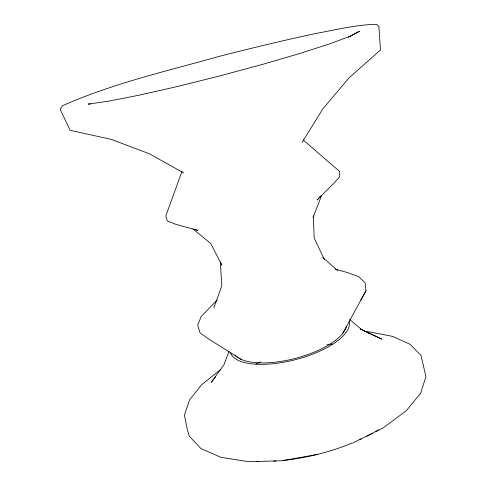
<?xml version="1.0" encoding="UTF-8"?>
<svg xmlns="http://www.w3.org/2000/svg" width="486" height="486" viewBox="0 0 486 486"><rect width="100%" height="100%" fill="white"/><g stroke="black" fill="none" stroke-linecap="round" stroke-linejoin="round"><path stroke-width="0.73" d="M213.883 307.857L221.847 285.665L220.261 261.948L221.883 265.228L210.778 243.571L192.863 228.882M182.092 171.145L165.787 216.009L167.33 220.881L175.069 224.082L198.002 230.473L194.503 229.064M229.04 351.329L224.058 364.573L211.313 382.269L215.48 376.899M313.014 217.43L321.714 195.263M342.521 333.694L365.988 290.762L365.101 282.797L358.68 276.649L347.526 272.579L335.261 269.165M360.843 300.099L365.988 290.762M302.098 142.471L322.728 109.034L348.954 77.924L380.495 49.991L378.904 26.53L376.607 24.3C356.609 24.719 337.071 29.573 317.492 33.157C284.547 40.107 251.815 48.011 219.21 56.4C166.546 71.217 112.588 83.422 62.469 105.766L60.082 109.186L70.093 130.321L111.185 139.361L149.293 153.752L183.72 172.925M321.009 195.651L317.103 199.983L333.754 183.41L339.799 176.667L339.574 171.436L303.209 139.968M217.193 299.977L201.046 316.72L197.711 325.322L200.038 332.892L208.3 338.797L241.129 359.361M220.844 369.348L201.508 384.882L189.546 399.978L184.425 415.129L187.244 429.314L189.364 436.215L200.864 448.481L220.972 457.35L248.71 461.7L282.014 460.758L317.85 454.355M348.262 37.307L359.573 31.195L350.424 36.092L330.346 43.637L300.014 53.424L261.62 64.644L218.797 76.181L176.066 86.812L137.921 95.426L107.91 101.288L88.136 104.083L90.396 104.047M352.66 443.038L383.011 427.996L406.211 410.822L420.657 393.204L425.918 376.65L421.016 355.442L410.062 344.288L392.961 336.482L371.225 332.169L364.567 331.349M367.823 332.916L369.257 333.202L381.875 339.149L360.478 329.095M360.606 329.144L369.257 333.202M349.677 319.502L361.784 329.715M322.722 257.55L337.77 270.605M324.393 259.542L314.163 237.982L313.385 215.863M378.448 429.922A115.96 53.102 -14.6 0 1 375.368 431.72M372.173 433.5A115.96 53.102 -14.6 0 1 366.869 436.282M361.347 438.967A115.96 53.102 -14.6 0 1 359.938 439.623M352.034 443.068A115.96 53.102 -14.6 0 1 282.888 460.412M275.939 460.983A115.96 53.102 -14.6 0 1 273.636 461.123M258.789 461.366A115.96 53.102 -14.6 0 1 256.657 461.305M255.794 364.044A115.96 53.102 -14.6 0 1 260.672 361.936M327.09 344.58A115.96 53.102 -14.6 0 1 332.375 344.033M349.203 321.483A61.37 23.522 -14.6 0 1 296.417 359.415A61.37 23.522 -14.6 0 1 230.601 352.945M346.275 326.89A58.502 22.417 -14.6 0 1 299.68 357.204A58.502 22.417 -14.6 0 1 238.912 358.225M237.611 357.386A58.502 22.417 -14.6 0 1 235.048 355.059"/></g></svg>
